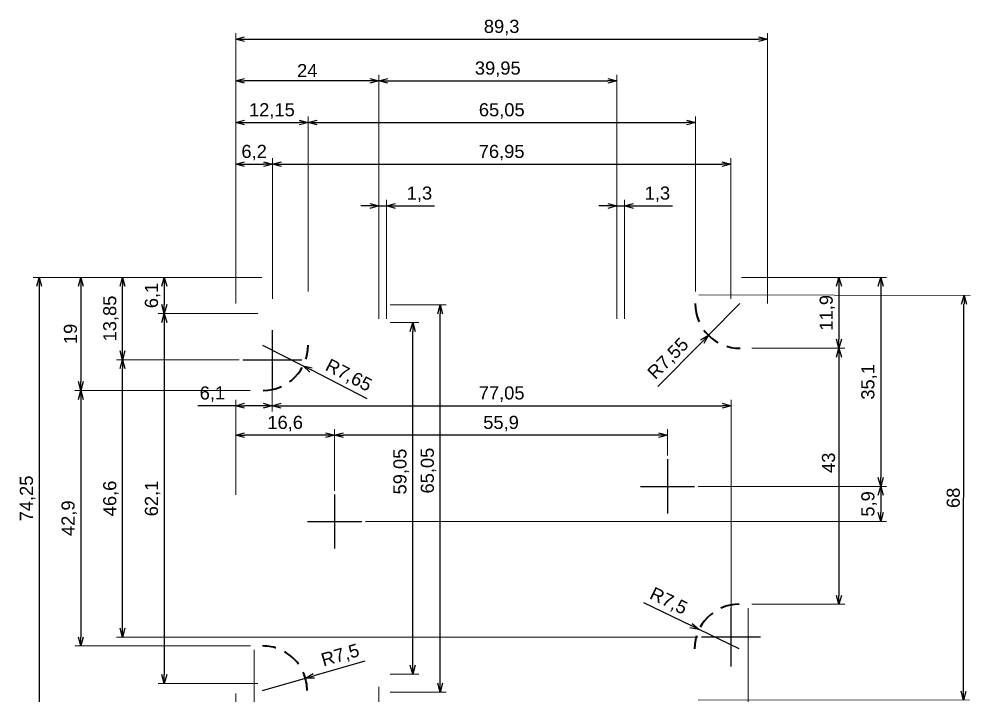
# Paper-space layout 'Base' of a CAD drawing. Header units: millimetres. Extents: x 0 to 414, y 1 to 290.
# Drawn here: x 95 to 254.7, y 66.7 to 180.4 of the extents above; entities that cross this region are included whole.
import ezdxf

# ---------------------------------------------------------------- set-up
doc = ezdxf.new("R2010")
doc.units = ezdxf.units.MM
doc.linetypes.add('ACAD_ISO10W100', pattern=[18, 12, -3, 0, -3])
doc.linetypes.add('HIDDEN2', pattern=[4.7625, 3.175, -1.5875])
doc.layers.add('MD_Annotation', color=7, linetype='Continuous', lineweight=25)
doc.layers.add('MD_Axes', color=7, linetype='ACAD_ISO10W100', lineweight=25)
doc.layers.add('MD_Hidden', color=7, linetype='HIDDEN2', lineweight=35, plot=False)
doc.styles.get("Standard").update_dxf_attribs({"font": 'arial.ttf'})
doc.dimstyles.new('ISO-25', dxfattribs={"dimtxt": 2.2, "dimasz": 1.5, "dimexe": 1, "dimexo": 0.625, "dimtad": 1, "dimrnd": 0.05, "dimtxsty": 'Standard', "dimblk": 'OPEN30', "dimcen": 2.5, "dimadec": 0, "dimazin": 0, "dimtfac": 1, "dimtmove": 0, "dimatfit": 3, "dimfxl": 1, "dimlwe": 18, "dimarcsym": 0})

# ---------------------------------------------------------------- blocks, each defined once
blk = doc.blocks.new('_Open30')
at = {"color": 0, "linetype": 'ByBlock', "lineweight": -2}
for p, q in [((-1, 0.27), (0, 0)), ((0, 0), (-1, -0.27)), ((0, 0), (-1, 0))]:
    blk.add_line(p, q, dxfattribs=at)
blk = doc.blocks.new('*D36')
at = {"layer": 'Defpoints', "color": 0, "transparency": 16777216}
for p in [(143.56, 162.99), (143.56, 133.99), (131.41, 131.99)]:
    blk.add_point(p, dxfattribs=at)
at = {"layer": 'MD_Annotation', "color": 0, "lineweight": 18, "transparency": 16777216}
for p, q in [((131.41, 132.61), (131.41, 163.99)), ((143.56, 134.61), (143.56, 163.99))]:
    blk.add_line(p, q, dxfattribs=at)
at = {"layer": 'MD_Annotation', "color": 0, "lineweight": -2, "transparency": 16777216}
blk.add_line((132.91, 162.99), (142.06, 162.99), dxfattribs=at)
at = {"layer": 'MD_Annotation', "color": 0, "lineweight": -2, "transparency": 16777216, "xscale": 1.5, "yscale": 1.5, "zscale": 1.5, "rotation": 180}
blk.add_blockref('_Open30', (131.41, 162.99), dxfattribs=at)
at = {"layer": 'MD_Annotation', "color": 0, "lineweight": -2, "transparency": 16777216, "xscale": 1.5, "yscale": 1.5, "zscale": 1.5}
blk.add_blockref('_Open30', (143.56, 162.99), dxfattribs=at)
at = {"layer": 'MD_Annotation', "color": 0, "transparency": 16777216, "insert": (137.48, 164.94), "char_height": 2.2, "attachment_point": 5}
blk.add_mtext('12,15', dxfattribs=at)
blk = doc.blocks.new('*D37')
at = {"layer": 'Defpoints', "color": 0, "transparency": 16777216}
for p in [(208.61, 162.99), (143.56, 133.99), (208.61, 133.99)]:
    blk.add_point(p, dxfattribs=at)
at = {"layer": 'MD_Annotation', "color": 0, "lineweight": 18, "transparency": 16777216}
for p, q in [((143.56, 134.61), (143.56, 163.99)), ((208.61, 134.61), (208.61, 163.99))]:
    blk.add_line(p, q, dxfattribs=at)
at = {"layer": 'MD_Annotation', "color": 0, "lineweight": -2, "transparency": 16777216}
blk.add_line((145.06, 162.99), (207.11, 162.99), dxfattribs=at)
at = {"layer": 'MD_Annotation', "color": 0, "lineweight": -2, "transparency": 16777216, "xscale": 1.5, "yscale": 1.5, "zscale": 1.5, "rotation": 180}
blk.add_blockref('_Open30', (143.56, 162.99), dxfattribs=at)
at = {"layer": 'MD_Annotation', "color": 0, "lineweight": -2, "transparency": 16777216, "xscale": 1.5, "yscale": 1.5, "zscale": 1.5}
blk.add_blockref('_Open30', (208.61, 162.99), dxfattribs=at)
at = {"layer": 'MD_Annotation', "color": 0, "transparency": 16777216, "insert": (176.08, 164.94), "char_height": 2.2, "attachment_point": 5}
blk.add_mtext('65,05', dxfattribs=at)
blk = doc.blocks.new('*D38')
at = {"layer": 'Defpoints', "color": 0, "transparency": 16777216}
for p in [(136.41, 136.99), (105.41, 117.99), (134.46, 117.99)]:
    blk.add_point(p, dxfattribs=at)
at = {"layer": 'MD_Annotation', "color": 0, "lineweight": 18, "transparency": 16777216}
for p, q in [((135.78, 136.99), (104.41, 136.99)), ((133.83, 117.99), (104.41, 117.99))]:
    blk.add_line(p, q, dxfattribs=at)
at = {"layer": 'MD_Annotation', "color": 0, "lineweight": -2, "transparency": 16777216}
blk.add_line((105.41, 135.49), (105.41, 119.49), dxfattribs=at)
at = {"layer": 'MD_Annotation', "color": 0, "lineweight": -2, "transparency": 16777216, "xscale": 1.5, "yscale": 1.5, "zscale": 1.5}
for p, rotation in [((105.41, 136.99), 90), ((105.41, 117.99), 270)]:
    blk.add_blockref('_Open30', p, dxfattribs=dict(at, rotation=rotation))
at = {"layer": 'MD_Annotation', "color": 0, "transparency": 16777216, "insert": (103.66, 127.49), "char_height": 2.2, "attachment_point": 5, "rotation": 90}
blk.add_mtext('19', dxfattribs=at)
blk = doc.blocks.new('*D39')
at = {"layer": 'Defpoints', "color": 0, "transparency": 16777216}
for p in [(215.71, 136.99), (217.46, 125.09), (232.71, 125.09)]:
    blk.add_point(p, dxfattribs=at)
at = {"layer": 'MD_Annotation', "color": 0, "lineweight": 18, "transparency": 16777216}
for p, q in [((216.34, 136.99), (233.71, 136.99)), ((218.08, 125.09), (233.71, 125.09))]:
    blk.add_line(p, q, dxfattribs=at)
at = {"layer": 'MD_Annotation', "color": 0, "lineweight": -2, "transparency": 16777216}
blk.add_line((232.71, 135.49), (232.71, 126.59), dxfattribs=at)
at = {"layer": 'MD_Annotation', "color": 0, "lineweight": -2, "transparency": 16777216, "xscale": 1.5, "yscale": 1.5, "zscale": 1.5}
for p, rotation in [((232.71, 136.99), 90), ((232.71, 125.09), 270)]:
    blk.add_blockref('_Open30', p, dxfattribs=dict(at, rotation=rotation))
at = {"layer": 'MD_Annotation', "color": 0, "transparency": 16777216, "insert": (230.76, 131.04), "char_height": 2.2, "attachment_point": 5, "rotation": 90}
blk.add_mtext('11,9', dxfattribs=at)
blk = doc.blocks.new('*D40')
at = {"layer": 'Defpoints', "color": 0, "transparency": 16777216}
for p in [(217.46, 125.09), (217.46, 82.09), (232.71, 82.09)]:
    blk.add_point(p, dxfattribs=at)
at = {"layer": 'MD_Annotation', "color": 0, "lineweight": 18, "transparency": 16777216}
for p, q in [((218.08, 125.09), (233.71, 125.09)), ((218.08, 82.09), (233.71, 82.09))]:
    blk.add_line(p, q, dxfattribs=at)
at = {"layer": 'MD_Annotation', "color": 0, "lineweight": -2, "transparency": 16777216}
blk.add_line((232.71, 123.59), (232.71, 83.59), dxfattribs=at)
at = {"layer": 'MD_Annotation', "color": 0, "lineweight": -2, "transparency": 16777216, "xscale": 1.5, "yscale": 1.5, "zscale": 1.5}
for p, rotation in [((232.71, 125.09), 90), ((232.71, 82.09), 270)]:
    blk.add_blockref('_Open30', p, dxfattribs=dict(at, rotation=rotation))
at = {"layer": 'MD_Annotation', "color": 0, "transparency": 16777216, "insert": (230.96, 105.85), "char_height": 2.2, "attachment_point": 5, "rotation": 90}
blk.add_mtext('43', dxfattribs=at)
blk = doc.blocks.new('*D41')
at = {"layer": 'Defpoints', "color": 0, "transparency": 16777216}
for p in [(131.41, 67.74), (143.41, 66.04), (131.41, 43.74)]:
    blk.add_point(p, dxfattribs=at)
at = {"layer": 'MD_Annotation', "color": 0, "lineweight": 18, "transparency": 16777216}
for p, q in [((131.41, 67.11), (131.41, 42.74)), ((143.41, 65.41), (143.41, 42.74))]:
    blk.add_line(p, q, dxfattribs=at)
at = {"layer": 'MD_Annotation', "color": 0, "lineweight": -2, "transparency": 16777216}
blk.add_line((141.91, 43.74), (132.91, 43.74), dxfattribs=at)
at = {"layer": 'MD_Annotation', "color": 0, "lineweight": -2, "transparency": 16777216, "xscale": 1.5, "yscale": 1.5, "zscale": 1.5, "rotation": 180}
blk.add_blockref('_Open30', (131.41, 43.74), dxfattribs=at)
at = {"layer": 'MD_Annotation', "color": 0, "lineweight": -2, "transparency": 16777216, "xscale": 1.5, "yscale": 1.5, "zscale": 1.5}
blk.add_blockref('_Open30', (143.41, 43.74), dxfattribs=at)
at = {"layer": 'MD_Annotation', "color": 0, "transparency": 16777216, "insert": (137.41, 45.47), "char_height": 2.2, "attachment_point": 5}
blk.add_mtext('12', dxfattribs=at)
blk = doc.blocks.new('*D43')
at = {"layer": 'Defpoints', "color": 0, "transparency": 16777216}
for p in [(136.41, 136.99), (98.41, 62.74), (136.41, 62.74)]:
    blk.add_point(p, dxfattribs=at)
at = {"layer": 'MD_Annotation', "color": 0, "lineweight": 18, "transparency": 16777216}
for p, q in [((135.78, 136.99), (97.41, 136.99)), ((135.78, 62.74), (97.41, 62.74))]:
    blk.add_line(p, q, dxfattribs=at)
at = {"layer": 'MD_Annotation', "color": 0, "lineweight": -2, "transparency": 16777216}
blk.add_line((98.41, 135.49), (98.41, 64.24), dxfattribs=at)
at = {"layer": 'MD_Annotation', "color": 0, "lineweight": -2, "transparency": 16777216, "xscale": 1.5, "yscale": 1.5, "zscale": 1.5}
for p, rotation in [((98.41, 136.99), 90), ((98.41, 62.74), 270)]:
    blk.add_blockref('_Open30', p, dxfattribs=dict(at, rotation=rotation))
at = {"layer": 'MD_Annotation', "color": 0, "transparency": 16777216, "insert": (96.46, 99.86), "char_height": 2.2, "attachment_point": 5, "rotation": 90}
blk.add_mtext('74,25', dxfattribs=at)
blk = doc.blocks.new('*D44')
at = {"layer": 'Defpoints', "color": 0, "transparency": 16777216}
for p in [(220.71, 176.99), (131.41, 131.99), (220.71, 131.99)]:
    blk.add_point(p, dxfattribs=at)
at = {"layer": 'MD_Annotation', "color": 0, "lineweight": 18, "transparency": 16777216}
for p, q in [((131.41, 132.61), (131.41, 177.99)), ((220.71, 132.61), (220.71, 177.99))]:
    blk.add_line(p, q, dxfattribs=at)
at = {"layer": 'MD_Annotation', "color": 0, "lineweight": -2, "transparency": 16777216}
blk.add_line((132.91, 176.99), (219.21, 176.99), dxfattribs=at)
at = {"layer": 'MD_Annotation', "color": 0, "lineweight": -2, "transparency": 16777216, "xscale": 1.5, "yscale": 1.5, "zscale": 1.5, "rotation": 180}
blk.add_blockref('_Open30', (131.41, 176.99), dxfattribs=at)
at = {"layer": 'MD_Annotation', "color": 0, "lineweight": -2, "transparency": 16777216, "xscale": 1.5, "yscale": 1.5, "zscale": 1.5}
blk.add_blockref('_Open30', (220.71, 176.99), dxfattribs=at)
at = {"layer": 'MD_Annotation', "color": 0, "transparency": 16777216, "insert": (176.06, 178.94), "char_height": 2.2, "attachment_point": 5}
blk.add_mtext('89,3', dxfattribs=at)
blk = doc.blocks.new('*D45')
at = {"layer": 'Defpoints', "color": 0, "transparency": 16777216}
for p in [(136.41, 136.99), (119.41, 130.91), (135.75, 130.91)]:
    blk.add_point(p, dxfattribs=at)
at = {"layer": 'MD_Annotation', "color": 0, "lineweight": 18, "transparency": 16777216}
for p, q in [((135.78, 136.99), (118.41, 136.99)), ((135.12, 130.91), (118.41, 130.91))]:
    blk.add_line(p, q, dxfattribs=at)
at = {"layer": 'MD_Annotation', "color": 0, "lineweight": -2, "transparency": 16777216}
blk.add_line((119.41, 135.49), (119.41, 132.41), dxfattribs=at)
at = {"layer": 'MD_Annotation', "color": 0, "lineweight": -2, "transparency": 16777216, "xscale": 1.5, "yscale": 1.5, "zscale": 1.5}
for p, rotation in [((119.41, 136.99), 90), ((119.41, 130.91), 270)]:
    blk.add_blockref('_Open30', p, dxfattribs=dict(at, rotation=rotation))
at = {"layer": 'MD_Annotation', "color": 0, "transparency": 16777216, "insert": (117.46, 133.95), "char_height": 2.2, "attachment_point": 5, "rotation": 90}
blk.add_mtext('6,1', dxfattribs=at)
blk = doc.blocks.new('*D46')
at = {"layer": 'Defpoints', "color": 0, "transparency": 16777216}
for p in [(135.75, 130.91), (119.41, 68.81), (135.75, 68.81)]:
    blk.add_point(p, dxfattribs=at)
at = {"layer": 'MD_Annotation', "color": 0, "lineweight": 18, "transparency": 16777216}
for p, q in [((135.12, 130.91), (118.41, 130.91)), ((135.12, 68.81), (118.41, 68.81))]:
    blk.add_line(p, q, dxfattribs=at)
at = {"layer": 'MD_Annotation', "color": 0, "lineweight": -2, "transparency": 16777216}
blk.add_line((119.41, 129.41), (119.41, 70.31), dxfattribs=at)
at = {"layer": 'MD_Annotation', "color": 0, "lineweight": -2, "transparency": 16777216, "xscale": 1.5, "yscale": 1.5, "zscale": 1.5}
for p, rotation in [((119.41, 130.91), 90), ((119.41, 68.81), 270)]:
    blk.add_blockref('_Open30', p, dxfattribs=dict(at, rotation=rotation))
at = {"layer": 'MD_Annotation', "color": 0, "transparency": 16777216, "insert": (117.46, 99.86), "char_height": 2.2, "attachment_point": 5, "rotation": 90}
blk.add_mtext('62,1', dxfattribs=at)
blk = doc.blocks.new('*D47')
at = {"layer": 'Defpoints', "color": 0, "transparency": 16777216}
for p in [(137.58, 155.99), (137.58, 132.75), (131.41, 131.99)]:
    blk.add_point(p, dxfattribs=at)
at = {"layer": 'MD_Annotation', "color": 0, "lineweight": 18, "transparency": 16777216}
for p, q in [((131.41, 132.61), (131.41, 156.99)), ((137.58, 133.38), (137.58, 156.99))]:
    blk.add_line(p, q, dxfattribs=at)
at = {"layer": 'MD_Annotation', "color": 0, "lineweight": -2, "transparency": 16777216}
blk.add_line((132.91, 155.99), (136.08, 155.99), dxfattribs=at)
at = {"layer": 'MD_Annotation', "color": 0, "lineweight": -2, "transparency": 16777216, "xscale": 1.5, "yscale": 1.5, "zscale": 1.5, "rotation": 180}
blk.add_blockref('_Open30', (131.41, 155.99), dxfattribs=at)
at = {"layer": 'MD_Annotation', "color": 0, "lineweight": -2, "transparency": 16777216, "xscale": 1.5, "yscale": 1.5, "zscale": 1.5}
blk.add_blockref('_Open30', (137.58, 155.99), dxfattribs=at)
at = {"layer": 'MD_Annotation', "color": 0, "transparency": 16777216, "insert": (134.5, 157.94), "char_height": 2.2, "attachment_point": 5}
blk.add_mtext('6,2', dxfattribs=at)
blk = doc.blocks.new('*D48')
at = {"layer": 'Defpoints', "color": 0, "transparency": 16777216}
for p in [(214.53, 155.99), (137.58, 132.75), (214.53, 132.75)]:
    blk.add_point(p, dxfattribs=at)
at = {"layer": 'MD_Annotation', "color": 0, "lineweight": 18, "transparency": 16777216}
for p, q in [((137.58, 133.38), (137.58, 156.99)), ((214.53, 133.38), (214.53, 156.99))]:
    blk.add_line(p, q, dxfattribs=at)
at = {"layer": 'MD_Annotation', "color": 0, "lineweight": -2, "transparency": 16777216}
blk.add_line((139.08, 155.99), (213.03, 155.99), dxfattribs=at)
at = {"layer": 'MD_Annotation', "color": 0, "lineweight": -2, "transparency": 16777216, "xscale": 1.5, "yscale": 1.5, "zscale": 1.5, "rotation": 180}
blk.add_blockref('_Open30', (137.58, 155.99), dxfattribs=at)
at = {"layer": 'MD_Annotation', "color": 0, "lineweight": -2, "transparency": 16777216, "xscale": 1.5, "yscale": 1.5, "zscale": 1.5}
blk.add_blockref('_Open30', (214.53, 155.99), dxfattribs=at)
at = {"layer": 'MD_Annotation', "color": 0, "transparency": 16777216, "insert": (176.06, 157.94), "char_height": 2.2, "attachment_point": 5}
blk.add_mtext('76,95', dxfattribs=at)
blk = doc.blocks.new('*D49')
at = {"layer": 'Defpoints', "color": 0, "transparency": 16777216}
for p in [(112.41, 136.99), (136.41, 136.99), (132.58, 123.16)]:
    blk.add_point(p, dxfattribs=at)
at = {"layer": 'MD_Annotation', "color": 0, "lineweight": 18, "transparency": 16777216}
for p, q in [((135.78, 136.99), (111.41, 136.99)), ((131.96, 123.16), (111.41, 123.16))]:
    blk.add_line(p, q, dxfattribs=at)
at = {"layer": 'MD_Annotation', "color": 0, "lineweight": -2, "transparency": 16777216}
blk.add_line((112.41, 124.66), (112.41, 135.49), dxfattribs=at)
at = {"layer": 'MD_Annotation', "color": 0, "lineweight": -2, "transparency": 16777216, "xscale": 1.5, "yscale": 1.5, "zscale": 1.5}
for p, rotation in [((112.41, 136.99), 90), ((112.41, 123.16), 270)]:
    blk.add_blockref('_Open30', p, dxfattribs=dict(at, rotation=rotation))
at = {"layer": 'MD_Annotation', "color": 0, "transparency": 16777216, "insert": (110.46, 130.08), "char_height": 2.2, "attachment_point": 5, "rotation": 90}
blk.add_mtext('13,85', dxfattribs=at)
blk = doc.blocks.new('*D50')
at = {"layer": 'Defpoints', "color": 0, "transparency": 16777216}
for p in [(131.41, 110.48), (131.41, 99.86), (148.01, 100.54)]:
    blk.add_point(p, dxfattribs=at)
at = {"layer": 'MD_Annotation', "color": 0, "lineweight": 18, "transparency": 16777216}
for p, q in [((131.41, 100.49), (131.41, 111.48)), ((148.01, 101.16), (148.01, 111.48))]:
    blk.add_line(p, q, dxfattribs=at)
at = {"layer": 'MD_Annotation', "color": 0, "lineweight": -2, "transparency": 16777216}
blk.add_line((146.51, 110.48), (132.91, 110.48), dxfattribs=at)
at = {"layer": 'MD_Annotation', "color": 0, "lineweight": -2, "transparency": 16777216, "xscale": 1.5, "yscale": 1.5, "zscale": 1.5, "rotation": 180}
blk.add_blockref('_Open30', (131.41, 110.48), dxfattribs=at)
at = {"layer": 'MD_Annotation', "color": 0, "lineweight": -2, "transparency": 16777216, "xscale": 1.5, "yscale": 1.5, "zscale": 1.5}
blk.add_blockref('_Open30', (148.01, 110.48), dxfattribs=at)
at = {"layer": 'MD_Annotation', "color": 0, "transparency": 16777216, "insert": (139.71, 112.43), "char_height": 2.2, "attachment_point": 5}
blk.add_mtext('16,6', dxfattribs=at)
blk = doc.blocks.new('*D51')
at = {"layer": 'Defpoints', "color": 0, "transparency": 16777216}
for p in [(148.01, 110.48), (203.91, 106.44), (148.01, 100.54)]:
    blk.add_point(p, dxfattribs=at)
at = {"layer": 'MD_Annotation', "color": 0, "lineweight": 18, "transparency": 16777216}
for p, q in [((148.01, 101.16), (148.01, 111.48)), ((203.91, 107.06), (203.91, 111.48))]:
    blk.add_line(p, q, dxfattribs=at)
at = {"layer": 'MD_Annotation', "color": 0, "lineweight": -2, "transparency": 16777216}
blk.add_line((202.41, 110.48), (149.51, 110.48), dxfattribs=at)
at = {"layer": 'MD_Annotation', "color": 0, "lineweight": -2, "transparency": 16777216, "xscale": 1.5, "yscale": 1.5, "zscale": 1.5, "rotation": 180}
blk.add_blockref('_Open30', (148.01, 110.48), dxfattribs=at)
at = {"layer": 'MD_Annotation', "color": 0, "lineweight": -2, "transparency": 16777216, "xscale": 1.5, "yscale": 1.5, "zscale": 1.5}
blk.add_blockref('_Open30', (203.91, 110.48), dxfattribs=at)
at = {"layer": 'MD_Annotation', "color": 0, "transparency": 16777216, "insert": (175.96, 112.43), "char_height": 2.2, "attachment_point": 5}
blk.add_mtext('55,9', dxfattribs=at)
blk = doc.blocks.new('*D52')
at = {"layer": 'Defpoints', "color": 0, "transparency": 16777216}
for p in [(215.71, 136.99), (208.46, 101.89), (239.71, 101.89)]:
    blk.add_point(p, dxfattribs=at)
at = {"layer": 'MD_Annotation', "color": 0, "lineweight": 18, "transparency": 16777216}
for p, q in [((216.34, 136.99), (240.71, 136.99)), ((209.08, 101.89), (240.71, 101.89))]:
    blk.add_line(p, q, dxfattribs=at)
at = {"layer": 'MD_Annotation', "color": 0, "lineweight": -2, "transparency": 16777216}
blk.add_line((239.71, 135.49), (239.71, 103.39), dxfattribs=at)
at = {"layer": 'MD_Annotation', "color": 0, "lineweight": -2, "transparency": 16777216, "xscale": 1.5, "yscale": 1.5, "zscale": 1.5}
for p, rotation in [((239.71, 136.99), 90), ((239.71, 101.89), 270)]:
    blk.add_blockref('_Open30', p, dxfattribs=dict(at, rotation=rotation))
at = {"layer": 'MD_Annotation', "color": 0, "transparency": 16777216, "insert": (237.76, 119.44), "char_height": 2.2, "attachment_point": 5, "rotation": 90}
blk.add_mtext('35,1', dxfattribs=at)
blk = doc.blocks.new('*D53')
at = {"layer": 'Defpoints', "color": 0, "transparency": 16777216}
for p in [(208.46, 101.89), (152.56, 95.99), (239.71, 95.99)]:
    blk.add_point(p, dxfattribs=at)
at = {"layer": 'MD_Annotation', "color": 0, "lineweight": 18, "transparency": 16777216}
for p, q in [((209.08, 101.89), (240.71, 101.89)), ((153.18, 95.99), (240.71, 95.99))]:
    blk.add_line(p, q, dxfattribs=at)
at = {"layer": 'MD_Annotation', "color": 0, "lineweight": -2, "transparency": 16777216}
blk.add_line((239.71, 100.39), (239.71, 97.49), dxfattribs=at)
at = {"layer": 'MD_Annotation', "color": 0, "lineweight": -2, "transparency": 16777216, "xscale": 1.5, "yscale": 1.5, "zscale": 1.5}
for p, rotation in [((239.71, 101.89), 90), ((239.71, 95.99), 270)]:
    blk.add_blockref('_Open30', p, dxfattribs=dict(at, rotation=rotation))
at = {"layer": 'MD_Annotation', "color": 0, "transparency": 16777216, "insert": (237.76, 98.94), "char_height": 2.2, "attachment_point": 5, "rotation": 90}
blk.add_mtext('5,9', dxfattribs=at)
blk = doc.blocks.new('*D54')
at = {"layer": 'Defpoints', "color": 0, "transparency": 16777216}
for p in [(131.41, 169.99), (155.43, 134), (131.41, 131.99)]:
    blk.add_point(p, dxfattribs=at)
at = {"layer": 'MD_Annotation', "color": 0, "lineweight": 18, "transparency": 16777216}
for p, q in [((131.41, 132.61), (131.41, 170.99)), ((155.43, 134.62), (155.43, 170.99))]:
    blk.add_line(p, q, dxfattribs=at)
at = {"layer": 'MD_Annotation', "color": 0, "lineweight": -2, "transparency": 16777216}
blk.add_line((153.93, 169.99), (132.91, 169.99), dxfattribs=at)
at = {"layer": 'MD_Annotation', "color": 0, "lineweight": -2, "transparency": 16777216, "xscale": 1.5, "yscale": 1.5, "zscale": 1.5, "rotation": 180}
blk.add_blockref('_Open30', (131.41, 169.99), dxfattribs=at)
at = {"layer": 'MD_Annotation', "color": 0, "lineweight": -2, "transparency": 16777216, "xscale": 1.5, "yscale": 1.5, "zscale": 1.5}
blk.add_blockref('_Open30', (155.43, 169.99), dxfattribs=at)
at = {"layer": 'MD_Annotation', "color": 0, "transparency": 16777216, "insert": (143.42, 171.72), "char_height": 2.2, "attachment_point": 5}
blk.add_mtext('24', dxfattribs=at)
blk = doc.blocks.new('*D55')
at = {"layer": 'Defpoints', "color": 0, "transparency": 16777216}
for p in [(156.73, 148.99), (155.43, 129.39), (156.73, 129.39)]:
    blk.add_point(p, dxfattribs=at)
at = {"layer": 'MD_Annotation', "color": 0, "lineweight": -2, "transparency": 16777216}
for p, q in [((153.93, 148.99), (152.43, 148.99)), ((155.43, 148.99), (156.73, 148.99)), ((158.23, 148.99), (164.78, 148.99))]:
    blk.add_line(p, q, dxfattribs=at)
at = {"layer": 'MD_Annotation', "color": 0, "lineweight": 18, "transparency": 16777216}
for p, q in [((155.43, 130.01), (155.43, 149.99)), ((156.73, 130.01), (156.73, 149.99))]:
    blk.add_line(p, q, dxfattribs=at)
at = {"layer": 'MD_Annotation', "color": 0, "lineweight": -2, "transparency": 16777216, "xscale": 1.5, "yscale": 1.5, "zscale": 1.5}
blk.add_blockref('_Open30', (155.43, 148.99), dxfattribs=at)
at = {"layer": 'MD_Annotation', "color": 0, "lineweight": -2, "transparency": 16777216, "xscale": 1.5, "yscale": 1.5, "zscale": 1.5, "rotation": 180}
blk.add_blockref('_Open30', (156.73, 148.99), dxfattribs=at)
at = {"layer": 'MD_Annotation', "color": 0, "transparency": 16777216, "insert": (162.26, 150.94), "char_height": 2.2, "attachment_point": 5}
blk.add_mtext('1,3', dxfattribs=at)
blk = doc.blocks.new('*D56')
at = {"layer": 'Defpoints', "color": 0, "transparency": 16777216}
for p in [(195.38, 169.99), (155.43, 129.39), (195.38, 129.39)]:
    blk.add_point(p, dxfattribs=at)
at = {"layer": 'MD_Annotation', "color": 0, "lineweight": 18, "transparency": 16777216}
for p, q in [((155.43, 130.01), (155.43, 170.99)), ((195.38, 130.01), (195.38, 170.99))]:
    blk.add_line(p, q, dxfattribs=at)
at = {"layer": 'MD_Annotation', "color": 0, "lineweight": -2, "transparency": 16777216}
blk.add_line((156.93, 169.99), (193.88, 169.99), dxfattribs=at)
at = {"layer": 'MD_Annotation', "color": 0, "lineweight": -2, "transparency": 16777216, "xscale": 1.5, "yscale": 1.5, "zscale": 1.5, "rotation": 180}
blk.add_blockref('_Open30', (155.43, 169.99), dxfattribs=at)
at = {"layer": 'MD_Annotation', "color": 0, "lineweight": -2, "transparency": 16777216, "xscale": 1.5, "yscale": 1.5, "zscale": 1.5}
blk.add_blockref('_Open30', (195.38, 169.99), dxfattribs=at)
at = {"layer": 'MD_Annotation', "color": 0, "transparency": 16777216, "insert": (175.41, 171.94), "char_height": 2.2, "attachment_point": 5}
blk.add_mtext('39,95', dxfattribs=at)
blk = doc.blocks.new('*D57')
at = {"layer": 'Defpoints', "color": 0, "transparency": 16777216}
for p in [(196.68, 148.99), (195.38, 129.39), (196.68, 129.39)]:
    blk.add_point(p, dxfattribs=at)
at = {"layer": 'MD_Annotation', "color": 0, "lineweight": -2, "transparency": 16777216}
for p, q in [((193.88, 148.99), (192.38, 148.99)), ((195.38, 148.99), (196.68, 148.99)), ((198.18, 148.99), (204.73, 148.99))]:
    blk.add_line(p, q, dxfattribs=at)
at = {"layer": 'MD_Annotation', "color": 0, "lineweight": 18, "transparency": 16777216}
for p, q in [((195.38, 130.01), (195.38, 149.99)), ((196.68, 130.01), (196.68, 149.99))]:
    blk.add_line(p, q, dxfattribs=at)
at = {"layer": 'MD_Annotation', "color": 0, "lineweight": -2, "transparency": 16777216, "xscale": 1.5, "yscale": 1.5, "zscale": 1.5}
blk.add_blockref('_Open30', (195.38, 148.99), dxfattribs=at)
at = {"layer": 'MD_Annotation', "color": 0, "lineweight": -2, "transparency": 16777216, "xscale": 1.5, "yscale": 1.5, "zscale": 1.5, "rotation": 180}
blk.add_blockref('_Open30', (196.68, 148.99), dxfattribs=at)
at = {"layer": 'MD_Annotation', "color": 0, "transparency": 16777216, "insert": (202.21, 150.94), "char_height": 2.2, "attachment_point": 5}
blk.add_mtext('1,3', dxfattribs=at)
blk = doc.blocks.new('*D58')
at = {"layer": 'Defpoints', "color": 0, "transparency": 16777216}
for p in [(155.43, 68.84), (131.41, 67.74), (155.43, 36.74)]:
    blk.add_point(p, dxfattribs=at)
at = {"layer": 'MD_Annotation', "color": 0, "lineweight": 18, "transparency": 16777216}
for p, q in [((131.41, 67.11), (131.41, 35.74)), ((155.43, 68.21), (155.43, 35.74))]:
    blk.add_line(p, q, dxfattribs=at)
at = {"layer": 'MD_Annotation', "color": 0, "lineweight": -2, "transparency": 16777216}
blk.add_line((132.91, 36.74), (153.93, 36.74), dxfattribs=at)
at = {"layer": 'MD_Annotation', "color": 0, "lineweight": -2, "transparency": 16777216, "xscale": 1.5, "yscale": 1.5, "zscale": 1.5, "rotation": 180}
blk.add_blockref('_Open30', (131.41, 36.74), dxfattribs=at)
at = {"layer": 'MD_Annotation', "color": 0, "lineweight": -2, "transparency": 16777216, "xscale": 1.5, "yscale": 1.5, "zscale": 1.5}
blk.add_blockref('_Open30', (155.43, 36.74), dxfattribs=at)
at = {"layer": 'MD_Annotation', "color": 0, "transparency": 16777216, "insert": (143.42, 38.47), "char_height": 2.2, "attachment_point": 5}
blk.add_mtext('24', dxfattribs=at)
blk = doc.blocks.new('*D62')
at = {"layer": 'Defpoints', "color": 0, "transparency": 16777216}
for p in [(217.46, 82.09), (134.51, 75.09), (217.46, 29.74)]:
    blk.add_point(p, dxfattribs=at)
at = {"layer": 'MD_Annotation', "color": 0, "lineweight": 18, "transparency": 16777216}
for p, q in [((217.46, 81.46), (217.46, 28.74)), ((134.51, 74.46), (134.51, 28.74))]:
    blk.add_line(p, q, dxfattribs=at)
at = {"layer": 'MD_Annotation', "color": 0, "lineweight": -2, "transparency": 16777216}
blk.add_line((136.01, 29.74), (215.96, 29.74), dxfattribs=at)
at = {"layer": 'MD_Annotation', "color": 0, "lineweight": -2, "transparency": 16777216, "xscale": 1.5, "yscale": 1.5, "zscale": 1.5, "rotation": 180}
blk.add_blockref('_Open30', (134.51, 29.74), dxfattribs=at)
at = {"layer": 'MD_Annotation', "color": 0, "lineweight": -2, "transparency": 16777216, "xscale": 1.5, "yscale": 1.5, "zscale": 1.5}
blk.add_blockref('_Open30', (217.46, 29.74), dxfattribs=at)
at = {"layer": 'MD_Annotation', "color": 0, "transparency": 16777216, "insert": (175.98, 31.69), "char_height": 2.2, "attachment_point": 5}
blk.add_mtext('82,95', dxfattribs=at)
blk = doc.blocks.new('*D63')
at = {"layer": 'Defpoints', "color": 0, "transparency": 16777216}
for p in [(208.56, 134.04), (253.71, 133.97), (208.46, 66.04)]:
    blk.add_point(p, dxfattribs=at)
at = {"layer": 'MD_Annotation', "color": 0, "lineweight": 18, "transparency": 16777216}
for p, q in [((209.18, 134.04), (254.71, 133.97)), ((209.08, 66.04), (254.61, 65.97))]:
    blk.add_line(p, q, dxfattribs=at)
at = {"layer": 'MD_Annotation', "color": 0, "lineweight": -2, "transparency": 16777216}
blk.add_line((253.61, 67.47), (253.7, 132.47), dxfattribs=at)
at = {"layer": 'MD_Annotation', "color": 0, "lineweight": -2, "transparency": 16777216, "xscale": 1.5, "yscale": 1.5, "zscale": 1.5}
for p, rotation in [((253.71, 133.97), 89.91574156145565), ((253.61, 65.97), 269.9157415614557)]:
    blk.add_blockref('_Open30', p, dxfattribs=dict(at, rotation=rotation))
at = {"layer": 'MD_Annotation', "color": 0, "transparency": 16777216, "insert": (251.91, 99.97), "char_height": 2.2, "attachment_point": 5, "rotation": 89.9157}
blk.add_mtext('68', dxfattribs=at)
blk = doc.blocks.new('*D66')
at = {"layer": 'Defpoints', "color": 0, "transparency": 16777216}
for p in [(134.46, 117.99), (105.41, 75.09), (134.51, 75.09)]:
    blk.add_point(p, dxfattribs=at)
at = {"layer": 'MD_Annotation', "color": 0, "lineweight": 18, "transparency": 16777216}
for p, q in [((133.83, 117.99), (104.41, 117.99)), ((133.88, 75.09), (104.41, 75.09))]:
    blk.add_line(p, q, dxfattribs=at)
at = {"layer": 'MD_Annotation', "color": 0, "lineweight": -2, "transparency": 16777216}
blk.add_line((105.41, 116.49), (105.41, 76.59), dxfattribs=at)
at = {"layer": 'MD_Annotation', "color": 0, "lineweight": -2, "transparency": 16777216, "xscale": 1.5, "yscale": 1.5, "zscale": 1.5}
for p, rotation in [((105.41, 117.99), 90), ((105.41, 75.09), 270)]:
    blk.add_blockref('_Open30', p, dxfattribs=dict(at, rotation=rotation))
at = {"layer": 'MD_Annotation', "color": 0, "transparency": 16777216, "insert": (103.46, 96.54), "char_height": 2.2, "attachment_point": 5, "rotation": 90}
blk.add_mtext('42,9', dxfattribs=at)
blk = doc.blocks.new('*D67')
at = {"layer": 'Defpoints', "color": 0, "transparency": 16777216}
for p in [(112.41, 123.16), (132.58, 123.16), (209.63, 76.56)]:
    blk.add_point(p, dxfattribs=at)
at = {"layer": 'MD_Annotation', "color": 0, "lineweight": 18, "transparency": 16777216}
for p, q in [((131.96, 123.16), (111.41, 123.16)), ((209.01, 76.56), (111.41, 76.56))]:
    blk.add_line(p, q, dxfattribs=at)
at = {"layer": 'MD_Annotation', "color": 0, "lineweight": -2, "transparency": 16777216}
blk.add_line((112.41, 78.06), (112.41, 121.66), dxfattribs=at)
at = {"layer": 'MD_Annotation', "color": 0, "lineweight": -2, "transparency": 16777216, "xscale": 1.5, "yscale": 1.5, "zscale": 1.5}
for p, rotation in [((112.41, 123.16), 90), ((112.41, 76.56), 270)]:
    blk.add_blockref('_Open30', p, dxfattribs=dict(at, rotation=rotation))
at = {"layer": 'MD_Annotation', "color": 0, "transparency": 16777216, "insert": (110.46, 99.86), "char_height": 2.2, "attachment_point": 5, "rotation": 90}
blk.add_mtext('46,6', dxfattribs=at)
blk = doc.blocks.new('*D77')
at = {"layer": 'Defpoints', "color": 0, "transparency": 16777216}
for p in [(156.73, 129.39), (161.13, 129.39), (156.73, 70.34)]:
    blk.add_point(p, dxfattribs=at)
at = {"layer": 'MD_Annotation', "color": 0, "lineweight": 18, "transparency": 16777216}
for p, q in [((157.36, 129.39), (162.13, 129.39)), ((157.36, 70.34), (162.13, 70.34))]:
    blk.add_line(p, q, dxfattribs=at)
at = {"layer": 'MD_Annotation', "color": 0, "lineweight": -2, "transparency": 16777216}
blk.add_line((161.13, 71.84), (161.13, 127.89), dxfattribs=at)
at = {"layer": 'MD_Annotation', "color": 0, "lineweight": -2, "transparency": 16777216, "xscale": 1.5, "yscale": 1.5, "zscale": 1.5}
for p, rotation in [((161.13, 129.39), 90), ((161.13, 70.34), 270)]:
    blk.add_blockref('_Open30', p, dxfattribs=dict(at, rotation=rotation))
at = {"layer": 'MD_Annotation', "color": 0, "transparency": 16777216, "insert": (159.18, 104.38), "char_height": 2.2, "attachment_point": 5, "rotation": 90}
blk.add_mtext('59,05', dxfattribs=at)
blk = doc.blocks.new('*D78')
at = {"layer": 'Defpoints', "color": 0, "transparency": 16777216}
for p in [(156.73, 132.39), (165.73, 132.39), (156.73, 67.34)]:
    blk.add_point(p, dxfattribs=at)
at = {"layer": 'MD_Annotation', "color": 0, "lineweight": 18, "transparency": 16777216}
for p, q in [((157.36, 132.39), (166.73, 132.39)), ((157.36, 67.34), (166.73, 67.34))]:
    blk.add_line(p, q, dxfattribs=at)
at = {"layer": 'MD_Annotation', "color": 0, "lineweight": -2, "transparency": 16777216}
blk.add_line((165.73, 68.84), (165.73, 130.89), dxfattribs=at)
at = {"layer": 'MD_Annotation', "color": 0, "lineweight": -2, "transparency": 16777216, "xscale": 1.5, "yscale": 1.5, "zscale": 1.5}
for p, rotation in [((165.73, 132.39), 90), ((165.73, 67.34), 270)]:
    blk.add_blockref('_Open30', p, dxfattribs=dict(at, rotation=rotation))
at = {"layer": 'MD_Annotation', "color": 0, "transparency": 16777216, "insert": (163.78, 104.54), "char_height": 2.2, "attachment_point": 5, "rotation": 90}
blk.add_mtext('65,05', dxfattribs=at)
blk = doc.blocks.new('*D89')
at = {"layer": 'Defpoints', "color": 0, "transparency": 16777216}
for p in [(135.93, 125.62), (142.72, 122.13)]:
    blk.add_point(p, dxfattribs=at)
at = {"layer": 'MD_Annotation', "color": 0, "lineweight": -2, "transparency": 16777216}
for p, q in [((135.93, 125.62), (142.72, 122.13)), ((153.47, 116.62), (144.05, 121.45))]:
    blk.add_line(p, q, dxfattribs=at)
at = {"layer": 'MD_Annotation', "color": 0, "lineweight": -2, "transparency": 16777216, "xscale": 1.5, "yscale": 1.5, "zscale": 1.5, "rotation": 152.8284024726176}
blk.add_blockref('_Open30', (142.72, 122.13), dxfattribs=at)
at = {"layer": 'MD_Annotation', "color": 0, "transparency": 16777216, "insert": (150.32, 120.42), "char_height": 2.2, "attachment_point": 5, "rotation": 332.8284}
blk.add_mtext('R7,65', dxfattribs=at)
blk = doc.blocks.new('*D90')
at = {"layer": 'Defpoints', "color": 0, "transparency": 16777216}
for p in [(137.53, 119.21), (131.41, 115.44), (131.41, 99.86)]:
    blk.add_point(p, dxfattribs=at)
at = {"layer": 'MD_Annotation', "color": 0, "lineweight": 18, "transparency": 16777216}
for p, q in [((137.53, 118.59), (137.53, 114.44)), ((131.41, 100.49), (131.41, 116.44))]:
    blk.add_line(p, q, dxfattribs=at)
at = {"layer": 'MD_Annotation', "color": 0, "lineweight": -2, "transparency": 16777216}
for p, q in [((131.41, 115.44), (125.07, 115.44)), ((136.03, 115.44), (132.91, 115.44))]:
    blk.add_line(p, q, dxfattribs=at)
at = {"layer": 'MD_Annotation', "color": 0, "lineweight": -2, "transparency": 16777216, "xscale": 1.5, "yscale": 1.5, "zscale": 1.5, "rotation": 180}
blk.add_blockref('_Open30', (131.41, 115.44), dxfattribs=at)
at = {"layer": 'MD_Annotation', "color": 0, "lineweight": -2, "transparency": 16777216, "xscale": 1.5, "yscale": 1.5, "zscale": 1.5}
blk.add_blockref('_Open30', (137.53, 115.44), dxfattribs=at)
at = {"layer": 'MD_Annotation', "color": 0, "transparency": 16777216, "insert": (127.49, 117.38), "char_height": 2.2, "attachment_point": 5}
blk.add_mtext('6,1', dxfattribs=at)
blk = doc.blocks.new('*D91')
at = {"layer": 'Defpoints', "color": 0, "transparency": 16777216}
for p in [(137.53, 119.21), (214.58, 115.44), (214.58, 80.51)]:
    blk.add_point(p, dxfattribs=at)
at = {"layer": 'MD_Annotation', "color": 0, "lineweight": 18, "transparency": 16777216}
for p, q in [((137.53, 118.59), (137.53, 114.44)), ((214.58, 81.14), (214.58, 116.44))]:
    blk.add_line(p, q, dxfattribs=at)
at = {"layer": 'MD_Annotation', "color": 0, "lineweight": -2, "transparency": 16777216}
blk.add_line((139.03, 115.44), (213.08, 115.44), dxfattribs=at)
at = {"layer": 'MD_Annotation', "color": 0, "lineweight": -2, "transparency": 16777216, "xscale": 1.5, "yscale": 1.5, "zscale": 1.5, "rotation": 180}
blk.add_blockref('_Open30', (137.53, 115.44), dxfattribs=at)
at = {"layer": 'MD_Annotation', "color": 0, "lineweight": -2, "transparency": 16777216, "xscale": 1.5, "yscale": 1.5, "zscale": 1.5}
blk.add_blockref('_Open30', (214.58, 115.44), dxfattribs=at)
at = {"layer": 'MD_Annotation', "color": 0, "transparency": 16777216, "insert": (176.06, 117.38), "char_height": 2.2, "attachment_point": 5}
blk.add_mtext('77,05', dxfattribs=at)
blk = doc.blocks.new('*D92')
at = {"layer": 'Defpoints', "color": 0, "transparency": 16777216}
for p in [(143.11, 69.67), (135.91, 67.59)]:
    blk.add_point(p, dxfattribs=at)
at = {"layer": 'MD_Annotation', "color": 0, "lineweight": -2, "transparency": 16777216}
for p, q in [((153.08, 72.56), (144.55, 70.09)), ((135.91, 67.59), (143.11, 69.67))]:
    blk.add_line(p, q, dxfattribs=at)
at = {"layer": 'MD_Annotation', "color": 0, "lineweight": -2, "transparency": 16777216, "xscale": 1.5, "yscale": 1.5, "zscale": 1.5, "rotation": 196.1482145365667}
blk.add_blockref('_Open30', (143.11, 69.67), dxfattribs=at)
at = {"layer": 'MD_Annotation', "color": 0, "transparency": 16777216, "insert": (149, 73.4), "char_height": 2.2, "attachment_point": 5, "rotation": 16.1482}
blk.add_mtext('R7,5', dxfattribs=at)
blk = doc.blocks.new('*D93')
at = {"layer": 'Defpoints', "color": 0, "transparency": 16777216}
for p in [(209.21, 77.86), (215.96, 74.59)]:
    blk.add_point(p, dxfattribs=at)
at = {"layer": 'MD_Annotation', "color": 0, "lineweight": -2, "transparency": 16777216}
for p, q in [((199.87, 82.38), (207.86, 78.51)), ((215.96, 74.59), (209.21, 77.86))]:
    blk.add_line(p, q, dxfattribs=at)
at = {"layer": 'MD_Annotation', "color": 0, "lineweight": -2, "transparency": 16777216, "xscale": 1.5, "yscale": 1.5, "zscale": 1.5, "rotation": 334.1486169290712}
blk.add_blockref('_Open30', (209.21, 77.86), dxfattribs=at)
at = {"layer": 'MD_Annotation', "color": 0, "transparency": 16777216, "insert": (204.04, 82.52), "char_height": 2.2, "attachment_point": 5, "rotation": 334.1486}
blk.add_mtext('R7,5', dxfattribs=at)
blk = doc.blocks.new('*D94')
at = {"layer": 'Defpoints', "color": 0, "transparency": 16777216}
for p in [(216.08, 132.61), (210.8, 127.26)]:
    blk.add_point(p, dxfattribs=at)
at = {"layer": 'MD_Annotation', "color": 0, "lineweight": -2, "transparency": 16777216}
for p, q in [((216.08, 132.61), (210.8, 127.26)), ((202.3, 118.66), (209.74, 126.19))]:
    blk.add_line(p, q, dxfattribs=at)
at = {"layer": 'MD_Annotation', "color": 0, "lineweight": -2, "transparency": 16777216, "xscale": 1.5, "yscale": 1.5, "zscale": 1.5, "rotation": 45.35146523469259}
blk.add_blockref('_Open30', (210.8, 127.26), dxfattribs=at)
at = {"layer": 'MD_Annotation', "color": 0, "transparency": 16777216, "insert": (204.11, 123.26), "char_height": 2.2, "attachment_point": 5, "rotation": 45.3515}
blk.add_mtext('R7,55', dxfattribs=at)

psp = doc.layouts.new('Base')

# ---------------------------------------------------------------- linework, layer by layer
at = {"layer": 'MD_Axes'}
for p, q in [((137.535, 128.114), (137.535, 118.214)), ((132.585, 123.164), (142.485, 123.164)), ((203.91, 106.439), (203.91, 97.339)), ((199.36, 101.889), (208.46, 101.889)), ((148.01, 100.539), (148.01, 91.439)), ((143.46, 95.989), (152.56, 95.989)), ((214.585, 71.614), (214.585, 81.514)), ((219.535, 76.564), (209.635, 76.564))]:
    psp.add_line(p, q, dxfattribs=at)
at = {"layer": 'MD_Hidden'}
for centre, radius, start, end in [((216.085, 132.614), 7.525, 180.19044, 270.19035), ((135.928, 125.62), 7.632, 270.61132, 359.76715), ((215.96, 74.589), 7.5, 90, 180), ((135.91, 67.589), 7.5, 359.99996, 90.00004)]:
    psp.add_arc(centre, radius, start, end, dxfattribs=at)

# ---------------------------------------------------------------- dimensions: what is measured, and where the dimension line sits
at = {"layer": 'MD_Annotation'}
for base, p1, p2, angle, picture, middle in [((220.71, 176.989), (131.41, 131.989), (220.71, 131.989), 180, '*D44', (176.06, 178.936)), ((131.409867806, 169.988557354), (155.434867806, 133.995907626), (131.409867806, 131.989380871), 180, '*D54', (143.422367806, 171.7180594)), ((195.385, 169.989), (155.435, 129.389), (195.385, 129.389), 180, '*D56', (175.41, 171.936)), ((143.56, 162.989), (131.41, 131.989), (143.56, 133.989), 180, '*D36', (137.485, 164.936)), ((208.61, 162.989), (143.56, 133.989), (208.61, 133.989), 180, '*D37', (176.085, 164.936)), ((137.584867806, 155.988557354), (131.409867806, 131.989380871), (137.584867806, 132.752034985), 180, '*D47', (134.497367806, 157.935658309)), ((214.535, 155.989), (137.585, 132.752), (214.535, 132.752), 180, '*D48', (176.06, 157.936)), ((156.735, 148.989), (155.435, 129.389), (156.735, 129.389), 180, '*D55', (162.259, 150.936)), ((196.685, 148.989), (195.385, 129.389), (196.685, 129.389), 180, '*D57', (202.209, 150.936)), ((98.41, 62.739), (136.409, 136.989), (136.409, 62.739), 270, '*D43', (96.463, 99.864)), ((105.41, 117.989), (136.409, 136.989), (134.46, 117.989), 270, '*D38', (103.662, 127.489)), ((112.409867806, 136.988557354), (132.584867806, 123.163557354), (136.409044288, 136.988557354), 270, '*D49', (110.462766851, 130.076057354)), ((119.409867806, 130.913557354), (136.409044288, 136.988557354), (135.746390175, 130.913557354), 270, '*D45', (117.462766851, 133.951057354)), ((239.71, 101.889), (215.711, 136.989), (208.46, 101.889), 90, '*D52', (237.763, 119.439)), ((232.71, 125.089), (215.711, 136.989), (217.46, 125.089), 90, '*D39', (230.763, 131.039)), ((119.41, 68.814), (135.746, 130.914), (135.746, 68.814), 270, '*D46', (117.463, 99.864)), ((214.585, 115.437), (137.535, 119.214), (214.585, 80.514), 180, '*D91', (176.06, 117.384)), ((105.41, 75.089), (134.46, 117.989), (134.51, 75.089), 270, '*D66', (103.463, 96.539)), ((131.41, 110.483), (148.01, 100.539), (131.41, 99.864), 180, '*D50', (139.71, 112.43))]:
    dim = psp.add_linear_dim(base=base, p1=p1, p2=p2, angle=angle, dimstyle='ISO-25', override={"dimlfac": -1}, dxfattribs=at)
    dim.commit()
    dim.dimension.update_dxf_attribs({"geometry": picture, "text_midpoint": middle})
for center, mpoint, picture, middle in [((216.085, 132.614), (210.797, 127.26), '*D94', (204.113, 123.259)), ((135.928, 125.62), (142.718, 122.135), '*D89', (150.318, 120.422)), ((135.91, 67.589), (143.114, 69.674), '*D92', (148.998, 73.401))]:
    dim = psp.add_radius_dim(center=center, mpoint=mpoint, dimstyle='ISO-25', dxfattribs=at)
    dim.commit()
    dim.dimension.update_dxf_attribs({"geometry": picture, "text_midpoint": middle})
dim = psp.add_aligned_dim(p1=(208.46, 66.039), p2=(208.56, 134.039), distance=-45.146, dimstyle='ISO-25', override={"dimlfac": -1}, dxfattribs=at)
dim.commit()
dim.dimension.update_dxf_attribs({"geometry": '*D63', "text_midpoint": (251.907, 99.975)})
for base, p1, p2, angle, picture, middle in [((165.728, 132.389), (156.735, 67.339), (156.735, 132.389), 90, '*D78', (165.728, 104.545)), ((161.13, 129.389), (156.735, 70.339), (156.735, 129.389), 90, '*D77', (161.13, 104.384)), ((232.71, 82.089), (217.46, 125.089), (217.46, 82.089), 90, '*D40', (232.71, 105.855)), ((131.409867806, 115.436890041), (137.534867806, 119.213557354), (131.409867806, 99.863557354), 180, '*D90', (127.488551298, 115.436890041))]:
    dim = psp.add_linear_dim(base=base, p1=p1, p2=p2, angle=angle, dimstyle='ISO-25', override={"dimlfac": -1}, dxfattribs=at)
    dim.commit()
    dim.dimension.update_dxf_attribs({"geometry": picture, "text_midpoint": middle, "dimtype": 160})
for base, p1, p2, picture, middle in [((112.41, 123.164), (209.635, 76.564), (132.585, 123.164), '*D67', (110.463, 99.864)), ((239.71, 95.989), (208.46, 101.889), (152.56, 95.989), '*D53', (237.763, 98.939))]:
    dim = psp.add_linear_dim(base=base, p1=p1, p2=p2, angle=90, dimstyle='ISO-25', dxfattribs=at)
    dim.commit()
    dim.dimension.update_dxf_attribs({"geometry": picture, "text_midpoint": middle})
dim = psp.add_linear_dim(base=(148.01, 110.483), p1=(203.91, 106.439), p2=(148.01, 100.539), dimstyle='ISO-25', dxfattribs=at)
dim.commit()
dim.dimension.update_dxf_attribs({"geometry": '*D51', "text_midpoint": (175.96, 112.43)})
dim = psp.add_radius_dim(center=(215.96, 74.589), mpoint=(209.21, 77.859), dimstyle='ISO-25', override={"dimlfac": -1}, dxfattribs=at)
dim.commit()
dim.dimension.update_dxf_attribs({"geometry": '*D93', "text_midpoint": (203.191, 80.775), "dimtype": 164})
for base, p1, p2, picture, middle in [((217.46, 29.739), (134.51, 75.089), (217.46, 82.089), '*D62', (175.985, 31.686)), ((155.434867806, 36.738794941), (131.409867806, 67.737733836), (155.434867806, 68.838557354), '*D58', (143.422367806, 38.468296988)), ((131.41, 43.739), (143.41, 66.039), (131.41, 67.738), '*D41', (137.41, 45.468))]:
    dim = psp.add_linear_dim(base=base, p1=p1, p2=p2, dimstyle='ISO-25', override={"dimlfac": -1}, dxfattribs=at)
    dim.commit()
    dim.dimension.update_dxf_attribs({"geometry": picture, "text_midpoint": middle})

doc.saveas('drawing.dxf')
